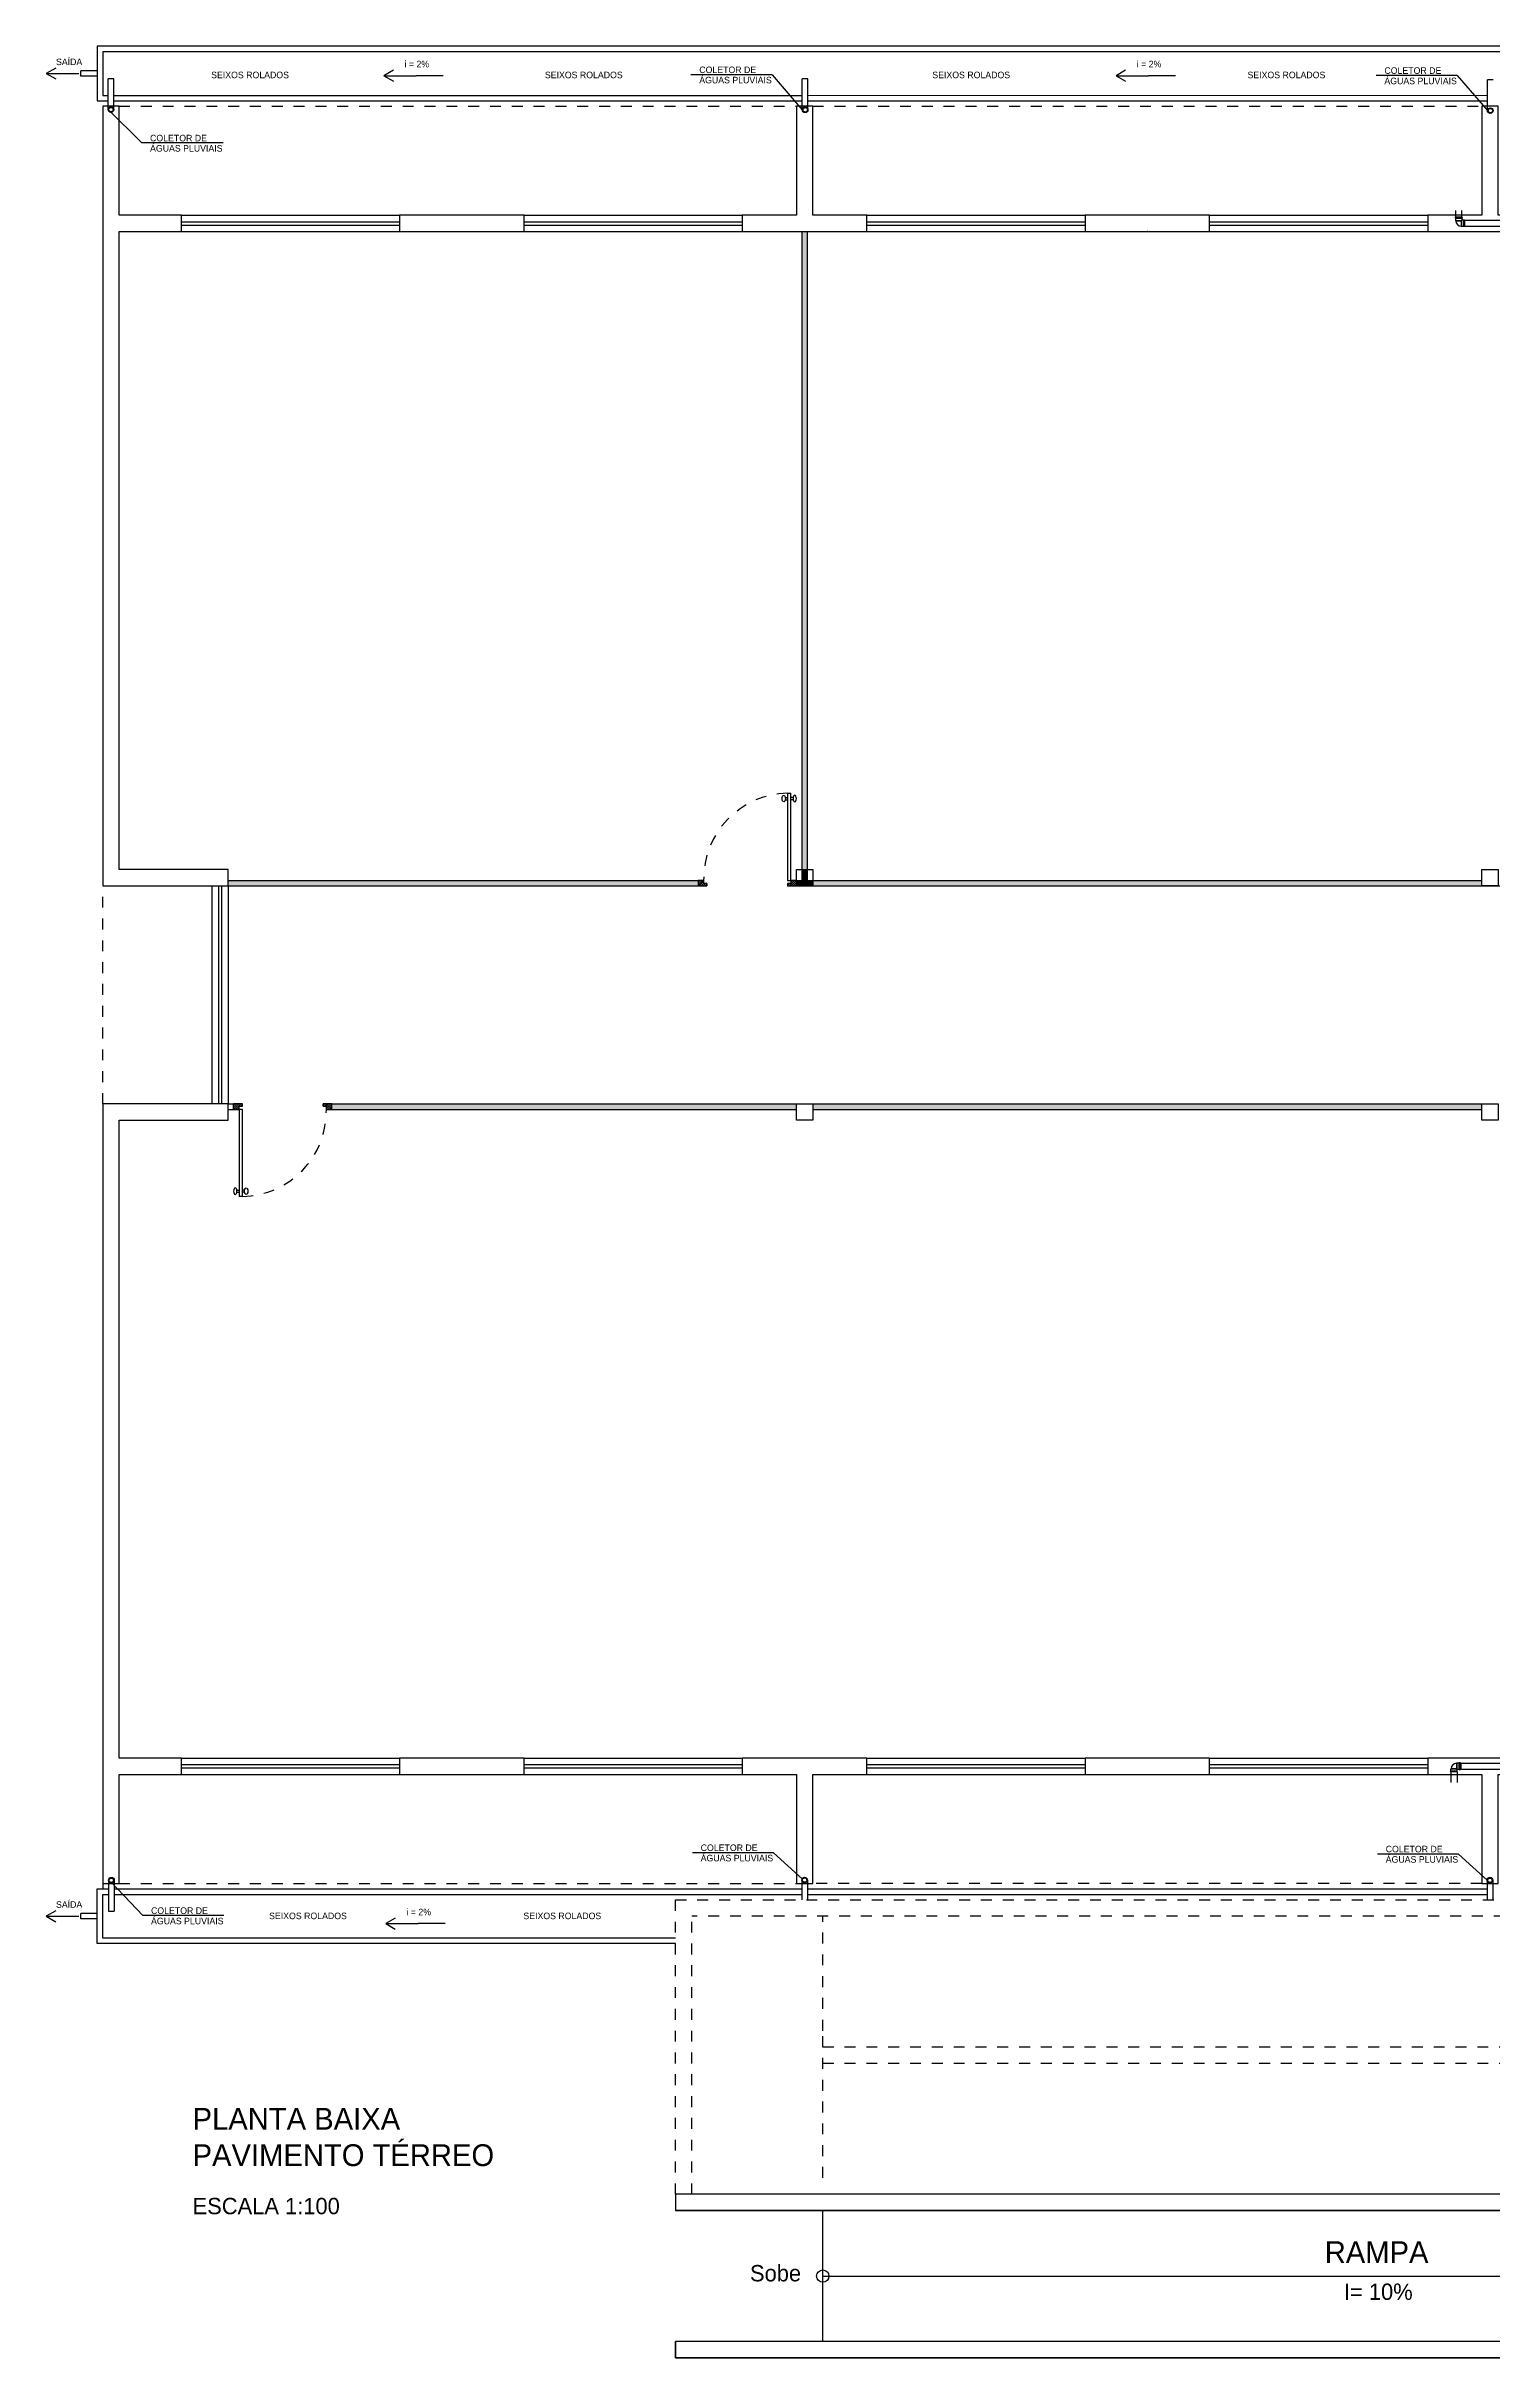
# Model space of a CAD drawing. Header units: millimetres. Extents: x 860.9 to 916.6, y 418 to 464.8.
# Drawn here: x 860.86 to 874.12, y 443.19 to 464.39 of the extents above; entities that cross this region are included whole.
import ezdxf

# ---------------------------------------------------------------- set-up
doc = ezdxf.new("R2010")
doc.units = ezdxf.units.MM
doc.linetypes.add('ACAD_ISO03W100', pattern=[30, 12, -18])
for name, color, linetype in [('can01', 1, 'Continuous'), ('can02', 2, 'Continuous'), ('can03', 3, 'Continuous'), ('COTAS-TEXTOS', 1, 'Continuous'), ('pena 01', 1, 'Continuous'), ('pena01', 1, 'Continuous'), ('pena02', 2, 'Continuous'), ('pena03', 3, 'Continuous'), ('pena04', 4, 'Continuous'), ('TIGRECAD', 1, 'Continuous')]:
    doc.layers.add(name, color=color, linetype=linetype)
doc.styles.get("Standard").update_dxf_attribs({"font": 'ERASLGHT.TTF'})

msp = doc.modelspace()

# ---------------------------------------------------------------- hatches: boundary and pattern name
at = {"layer": 'pena01'}
h = msp.add_hatch(color=256, dxfattribs=at)
h.paths.add_polyline_path([(861.484, 463.805, 1), (861.432, 463.805, 1)])
h.paths.add_polyline_path([(861.438, 463.805, -1), (861.478, 463.805, -1)], flags=16)
h = msp.add_hatch(color=256, dxfattribs=at)
h.paths.add_polyline_path([(867.846, 463.803, 1), (867.794, 463.803, 1)])
h.paths.add_polyline_path([(867.801, 463.803, -1), (867.841, 463.803, -1)], flags=16)
h = msp.add_hatch(color=256, dxfattribs=at)
h.paths.add_polyline_path([(874.126, 463.796, 1), (874.074, 463.796, 1)])
h.paths.add_polyline_path([(874.081, 463.796, -1), (874.121, 463.796, -1)], flags=16)
h = msp.add_hatch(color=256, dxfattribs=at)
h.paths.add_polyline_path([(861.436, 447.566, 1), (861.488, 447.566, 1)])
h.paths.add_polyline_path([(861.481, 447.566, -1), (861.441, 447.566, -1)], flags=16)
h = msp.add_hatch(color=256, dxfattribs=at)
h.paths.add_polyline_path([(867.79, 447.568, 1), (867.841, 447.568, 1)])
h.paths.add_polyline_path([(867.835, 447.568, -1), (867.795, 447.568, -1)], flags=16)
h = msp.add_hatch(color=256, dxfattribs=at)
h.paths.add_polyline_path([(874.123, 447.566, 1), (874.071, 447.566, 1)])
h.paths.add_polyline_path([(874.117, 447.566, -1), (874.077, 447.566, -1)], flags=16)
at = {"layer": 'pena02'}
for points in [[(867.84, 456.836), (867.84, 462.686), (867.79, 462.686), (867.79, 456.836)], [(867.89, 456.686), (867.89, 456.736), (867.84, 456.736), (867.84, 456.836), (867.79, 456.836), (867.79, 456.736), (867.74, 456.736), (867.74, 456.686), (867.79, 456.686)], [(874.023, 456.686), (874.023, 456.736), (867.89, 456.736), (867.89, 456.686)], [(874.023, 454.636), (874.023, 454.686), (867.89, 454.686), (867.89, 454.636)]]:
    msp.add_hatch(color=0, dxfattribs=at).paths.add_polyline_path(points)
h = msp.add_hatch(color=0, dxfattribs=at)
h.paths.add_polyline_path([(867.74, 454.636), (867.74, 454.686), (863.482, 454.686), (863.482, 454.636)])
h.paths.add_polyline_path([(866.84, 456.686), (866.84, 456.736), (862.532, 456.736), (862.532, 456.686)])
h = msp.add_hatch(dxfattribs=at)
h.set_pattern_fill('LINE', color=0, scale=0.004, angle=45, style=0)
h.set_pattern_definition([(225, (2885.739106, 2397.98538), (0.00898025612, -0.00898025612), [])])
h.paths.add_polyline_path([(866.84, 456.736), (866.84, 456.686), (866.92, 456.686), (866.92, 456.706), (866.89, 456.706), (866.89, 456.736)])
h = msp.add_hatch(dxfattribs=at)
h.set_pattern_fill('LINE', color=0, scale=0.004, angle=45, style=0)
h.set_pattern_definition([(225, (2885.539106, 2397.98538), (0.00898025612, -0.00898025612), [])])
h.paths.add_polyline_path([(867.74, 456.736), (867.74, 456.686), (867.66, 456.686), (867.66, 456.706), (867.69, 456.706), (867.69, 456.736)])
h = msp.add_hatch(dxfattribs=at)
h.set_pattern_fill('LINE', color=0, scale=0.004, angle=45, style=0)
h.set_pattern_definition([(45, (-1155.217169, -1486.612615), (-0.00898025612, 0.00898025612), [])])
h.paths.add_polyline_path([(862.582, 454.636), (862.582, 454.686), (862.662, 454.686), (862.662, 454.666), (862.632, 454.666), (862.632, 454.636)])
h = msp.add_hatch(dxfattribs=at)
h.set_pattern_fill('LINE', color=0, scale=0.004, angle=45, style=0)
h.set_pattern_definition([(45, (-1155.417169, -1486.612615), (-0.00898025612, 0.00898025612), [])])
h.paths.add_polyline_path([(863.482, 454.636), (863.482, 454.686), (863.402, 454.686), (863.402, 454.666), (863.432, 454.666), (863.432, 454.636)])

# ---------------------------------------------------------------- linework, layer by layer
at = {"layer": 'can01'}
for p, q in [((864.503, 464.116), (864.256, 464.116)), ((871.214, 464.116), (870.967, 464.116)), ((864.521, 447.168), (864.274, 447.168))]:
    msp.add_line(p, q, dxfattribs=at)
for centre, radius in [((861.458, 463.805), 0.0258), ((861.458, 463.805), 0.02), ((867.82, 463.803), 0.0258), ((867.821, 463.803), 0.02), ((874.1, 463.796), 0.0258), ((874.101, 463.796), 0.02), ((861.462, 447.566), 0.0258), ((861.461, 447.566), 0.02), ((867.816, 447.568), 0.0258), ((867.815, 447.568), 0.02), ((874.097, 447.566), 0.0258), ((874.097, 447.566), 0.02)]:
    msp.add_circle(centre, radius, dxfattribs=at)
at = {"layer": 'can02', "color": 0}
for p, q in [((870.386, 462.686), (871.528, 462.686)), ((867.982, 443.936), (879.682, 443.936)), ((880.432, 443.186), (866.632, 443.186))]:
    msp.add_line(p, q, dxfattribs=at)
for points in [[(861.532, 456.836), (861.532, 462.686), (862.103, 462.686), (862.103, 462.836), (861.532, 462.836), (861.532, 463.836), (861.382, 463.836), (861.382, 456.686), (862.532, 456.686), (862.532, 456.836), (861.532, 456.836)], [(861.382, 454.686), (861.382, 447.536), (861.532, 447.536), (861.532, 448.536), (862.103, 448.536), (862.103, 448.686), (861.532, 448.686), (861.532, 454.536), (861.532, 454.536), (862.532, 454.536), (862.532, 454.686), (861.382, 454.686)]]:
    msp.add_lwpolyline(points, dxfattribs=at)
for points in [[(868.386, 462.686), (868.386, 462.836), (867.89, 462.836), (867.89, 463.836), (867.74, 463.836), (867.74, 462.836), (867.244, 462.836), (867.244, 462.686)], [(880.132, 456.686), (880.132, 456.836), (878.932, 456.836), (878.932, 458.656), (879.462, 458.656), (879.462, 458.806), (878.932, 458.806), (878.932, 458.906), (878.782, 458.906), (878.782, 456.836), (876.172, 456.836), (876.172, 462.686), (876.577, 462.686), (876.577, 462.836), (874.173, 462.836), (874.173, 463.836), (874.023, 463.836), (874.023, 462.836), (873.528, 462.836), (873.528, 462.686), (876.022, 462.686), (876.022, 456.686)], [(865.244, 462.686), (865.244, 462.836), (864.103, 462.836), (864.103, 462.686)], [(871.528, 462.686), (871.528, 462.836), (870.386, 462.836), (870.386, 462.686)], [(865.244, 448.536), (865.244, 448.686), (864.103, 448.686), (864.103, 448.536)], [(867.89, 447.536), (867.89, 448.536), (868.386, 448.536), (868.386, 448.686), (867.244, 448.686), (867.244, 448.536), (867.74, 448.536), (867.74, 447.536)], [(871.528, 448.536), (871.528, 448.686), (870.386, 448.686), (870.386, 448.536)], [(874.173, 447.536), (874.173, 448.536), (874.657, 448.536), (874.657, 448.686), (873.528, 448.686), (873.528, 448.536), (874.023, 448.536), (874.023, 447.536)], [(880.432, 446.036), (879.082, 446.036), (879.082, 445.886), (880.282, 445.886), (880.282, 443.336), (866.632, 443.336), (866.632, 443.186), (880.432, 443.186)], [(879.082, 444.686), (866.632, 444.686), (866.632, 444.536), (879.082, 444.536)]]:
    msp.add_lwpolyline(points, close=True, dxfattribs=at)
msp.add_circle((867.982, 443.936), 0.0562, dxfattribs=at)
at = {"layer": 'can03', "color": 0, "ltscale": 0.2}
for p, q in [((879.082, 444.686), (866.632, 444.686)), ((866.632, 444.686), (866.632, 444.536)), ((879.082, 444.536), (866.632, 444.536)), ((880.282, 443.336), (866.632, 443.336)), ((866.632, 443.186), (866.632, 443.336))]:
    msp.add_line(p, q, dxfattribs=at)
at = {"layer": 'pena 01', "color": 0, "linetype": 'ACAD_ISO03W100', "ltscale": 0.005}
for p, q in [((861.532, 463.836), (867.74, 463.836)), ((867.89, 463.836), (874.023, 463.836)), ((861.382, 454.686), (861.382, 456.686)), ((861.532, 447.536), (867.74, 447.536)), ((874.023, 447.536), (867.89, 447.536)), ((866.632, 447.386), (880.282, 447.386)), ((866.632, 444.686), (866.632, 447.386)), ((880.432, 447.236), (866.782, 447.236)), ((866.782, 444.686), (866.782, 447.236)), ((867.982, 446.186), (867.982, 447.236)), ((867.982, 446.036), (867.982, 446.186)), ((879.082, 446.036), (867.982, 446.036)), ((867.982, 444.836), (867.982, 446.036)), ((879.082, 445.886), (867.982, 445.886))]:
    msp.add_line(p, q, dxfattribs=at)
at = {"layer": 'pena 01', "color": 0, "ltscale": 0.005}
msp.add_line((867.982, 443.336), (867.982, 444.536), dxfattribs=at)
at = {"layer": 'pena 01', "color": 0, "linetype": 'ACAD_ISO03W100', "ltscale": 0.005}
for centre, start, end in [((867.675, 456.751), 91.0947, 181.0947), ((862.647, 454.621), 271.0947, 1.0947)]:
    msp.add_arc(centre, 0.785, start, end, dxfattribs=at)
at = {"layer": 'pena01'}
for p, q in [((880.132, 464.386), (861.332, 464.386)), ((861.332, 464.386), (861.332, 463.886)), ((880.132, 464.336), (861.382, 464.336)), ((861.382, 464.336), (861.382, 463.936)), ((867.518, 464.125), (867.794, 463.803)), ((873.798, 464.117), (874.074, 463.796)), ((861.332, 463.886), (861.432, 463.886)), ((861.382, 463.936), (861.432, 463.936)), ((861.484, 463.936), (867.794, 463.936)), ((861.484, 463.886), (867.794, 463.886)), ((867.846, 463.936), (874.074, 463.938)), ((867.846, 463.886), (874.074, 463.886)), ((861.741, 463.499), (861.432, 463.805)), ((861.382, 447.536), (861.382, 447.486)), ((861.332, 447.486), (861.436, 447.486)), ((861.332, 446.986), (861.332, 447.486)), ((861.382, 447.436), (861.436, 447.436)), ((861.382, 447.036), (861.382, 447.436)), ((861.488, 447.486), (867.789, 447.486)), ((861.488, 447.436), (867.789, 447.436)), ((867.841, 447.486), (874.071, 447.486)), ((867.841, 447.436), (874.071, 447.436)), ((866.632, 446.986), (861.332, 446.986)), ((866.632, 447.036), (861.382, 447.036))]:
    msp.add_line(p, q, dxfattribs=at)
at = {"layer": 'pena01', "color": 0}
for p, q in [((862.103, 462.836), (864.103, 462.836)), ((865.244, 462.836), (867.244, 462.836)), ((868.386, 462.836), (870.386, 462.836)), ((871.528, 462.836), (873.528, 462.836)), ((862.103, 462.686), (864.103, 462.686)), ((865.244, 462.686), (867.244, 462.686)), ((868.386, 462.686), (870.386, 462.686)), ((871.528, 462.686), (873.528, 462.686)), ((862.382, 456.686), (862.382, 454.686)), ((862.382, 456.686), (862.382, 454.686)), ((862.532, 456.686), (862.532, 454.686)), ((862.103, 448.686), (864.103, 448.686)), ((865.244, 448.686), (867.244, 448.686)), ((868.386, 448.686), (870.386, 448.686)), ((871.528, 448.686), (873.528, 448.686)), ((862.103, 448.536), (864.103, 448.536)), ((865.244, 448.536), (867.244, 448.536)), ((868.386, 448.536), (870.386, 448.536)), ((871.528, 448.536), (873.528, 448.536))]:
    msp.add_line(p, q, dxfattribs=at)
at = {"layer": 'pena02'}
for p, q in [((861.332, 464.161), (861.182, 464.161)), ((861.182, 464.111), (861.182, 464.161)), ((861.332, 464.111), (861.182, 464.111)), ((861.484, 464.088), (861.432, 464.088)), ((861.432, 463.805), (861.432, 464.088)), ((861.484, 463.805), (861.484, 464.088)), ((867.846, 464.086), (867.794, 464.086)), ((867.794, 463.803), (867.794, 464.086)), ((867.846, 463.803), (867.846, 464.086)), ((874.126, 464.079), (874.074, 464.079)), ((874.074, 463.796), (874.074, 464.079)), ((861.436, 447.566), (861.436, 447.283)), ((861.488, 447.566), (861.488, 447.283)), ((867.789, 447.568), (867.789, 447.386)), ((867.841, 447.568), (867.841, 447.386)), ((874.071, 447.566), (874.071, 447.386)), ((874.123, 447.566), (874.123, 447.386)), ((861.332, 447.261), (861.182, 447.261)), ((861.182, 447.211), (861.182, 447.261)), ((861.332, 447.211), (861.182, 447.211)), ((861.436, 447.283), (861.488, 447.283))]:
    msp.add_line(p, q, dxfattribs=at)
at = {"layer": 'pena02', "color": 0}
for p, q in [((862.103, 462.776), (864.103, 462.776)), ((862.103, 462.746), (864.103, 462.746)), ((865.244, 462.776), (867.244, 462.776)), ((865.244, 462.746), (867.244, 462.746)), ((867.79, 462.686), (867.79, 456.736)), ((867.84, 462.686), (867.84, 456.736)), ((868.386, 462.776), (870.386, 462.776)), ((868.386, 462.746), (870.386, 462.746)), ((871.528, 462.776), (873.528, 462.776)), ((871.528, 462.746), (873.528, 462.746)), ((867.639, 457.496), (867.66, 457.496)), ((867.66, 457.536), (867.69, 457.536)), ((867.66, 457.536), (867.66, 456.736)), ((867.69, 456.736), (867.69, 457.536)), ((867.711, 457.496), (867.69, 457.496)), ((867.639, 457.476), (867.66, 457.476)), ((867.711, 457.476), (867.69, 457.476)), ((862.442, 456.686), (862.442, 454.686)), ((862.472, 456.686), (862.472, 454.686)), ((862.532, 456.736), (866.84, 456.736)), ((862.532, 456.686), (866.84, 456.686)), ((866.84, 456.736), (866.84, 456.686)), ((866.89, 456.736), (866.84, 456.736)), ((866.84, 456.686), (866.92, 456.686)), ((866.89, 456.736), (866.89, 456.706)), ((866.92, 456.706), (866.89, 456.706)), ((866.92, 456.706), (866.92, 456.686)), ((867.66, 456.736), (867.69, 456.736)), ((867.66, 456.736), (867.79, 456.736)), ((867.66, 456.706), (867.66, 456.686)), ((867.69, 456.706), (867.66, 456.706)), ((867.66, 456.686), (867.79, 456.686)), ((867.69, 456.736), (867.69, 456.686)), ((867.69, 456.736), (867.69, 456.706)), ((867.74, 456.736), (867.69, 456.736)), ((867.79, 456.686), (875.072, 456.686)), ((867.84, 456.736), (874.023, 456.736)), ((862.532, 454.686), (862.582, 454.686)), ((862.532, 454.636), (862.582, 454.636)), ((862.662, 454.686), (862.582, 454.686)), ((862.582, 454.636), (862.582, 454.686)), ((862.662, 454.636), (862.582, 454.636)), ((862.582, 454.636), (862.632, 454.636)), ((862.632, 454.666), (862.662, 454.666)), ((862.632, 454.636), (862.632, 454.666)), ((862.632, 454.636), (862.632, 454.666)), ((862.662, 454.636), (862.632, 454.636)), ((862.632, 454.636), (862.632, 453.836)), ((862.662, 454.666), (862.662, 454.686)), ((862.662, 453.836), (862.662, 454.636)), ((863.482, 454.686), (863.402, 454.686)), ((863.402, 454.666), (863.402, 454.686)), ((863.402, 454.666), (863.432, 454.666)), ((863.432, 454.636), (863.432, 454.666)), ((863.432, 454.636), (863.482, 454.636)), ((863.482, 454.686), (867.74, 454.686)), ((863.482, 454.636), (863.482, 454.686)), ((863.482, 454.636), (867.74, 454.636)), ((867.89, 454.686), (874.023, 454.686)), ((867.89, 454.636), (874.023, 454.636)), ((862.611, 453.896), (862.632, 453.896)), ((862.683, 453.896), (862.662, 453.896)), ((862.611, 453.876), (862.632, 453.876)), ((862.662, 453.836), (862.632, 453.836)), ((862.683, 453.876), (862.662, 453.876)), ((862.103, 448.626), (864.103, 448.626)), ((862.103, 448.596), (864.103, 448.596)), ((865.244, 448.626), (867.244, 448.626)), ((865.244, 448.596), (867.244, 448.596)), ((868.386, 448.626), (870.386, 448.626)), ((868.386, 448.596), (870.386, 448.596)), ((871.528, 448.626), (873.528, 448.626)), ((871.528, 448.596), (873.528, 448.596))]:
    msp.add_line(p, q, dxfattribs=at)
for centre, major_axis in [((867.625, 457.486), (0, 0.03)), ((862.697, 453.886), (0, -0.03))]:
    msp.add_ellipse(centre, major_axis=major_axis, ratio=0.5, dxfattribs=at)
at = {"layer": 'pena02', "color": 0, "extrusion": (0, 0, -1)}
for centre, major_axis in [((867.725, 457.486), (0, 0.03)), ((862.597, 453.886), (0, -0.03))]:
    msp.add_ellipse(centre, major_axis=major_axis, ratio=0.5, dxfattribs=at)
at = {"layer": 'pena03', "color": 0}
msp.add_point((870.957, 462.686), dxfattribs=at)
at = {"layer": 'pena04', "color": 0}
for points in [[(867.74, 456.686), (867.74, 456.836), (867.89, 456.836), (867.89, 456.686)], [(874.023, 456.686), (874.023, 456.836), (874.173, 456.836), (874.173, 456.686)], [(867.74, 454.536), (867.74, 454.686), (867.89, 454.686), (867.89, 454.536)], [(874.023, 454.536), (874.023, 454.686), (874.173, 454.686), (874.173, 454.536)]]:
    msp.add_lwpolyline(points, close=True, dxfattribs=at)
at = {"layer": 'TIGRECAD'}
for p, q in [((860.951, 464.186), (860.865, 464.136)), ((860.865, 464.136), (861.162, 464.136)), ((860.865, 464.136), (860.951, 464.086)), ((864.046, 464.166), (863.959, 464.116)), ((863.959, 464.116), (864.256, 464.116)), ((863.959, 464.116), (864.046, 464.066)), ((867.518, 464.125), (866.774, 464.125)), ((870.757, 464.166), (870.67, 464.116)), ((870.67, 464.116), (870.967, 464.116)), ((870.67, 464.116), (870.757, 464.066)), ((873.798, 464.117), (873.054, 464.117)), ((862.485, 463.499), (861.741, 463.499)), ((873.779, 462.815), (873.779, 462.809)), ((873.78, 462.817), (873.782, 462.817)), ((873.78, 462.808), (873.782, 462.808)), ((873.843, 462.815), (873.781, 462.815)), ((873.781, 462.809), (873.843, 462.809)), ((873.783, 462.822), (873.783, 462.818)), ((873.783, 462.822), (873.841, 462.822)), ((873.841, 462.817), (873.783, 462.817)), ((873.841, 462.808), (873.783, 462.808)), ((873.783, 462.806), (873.783, 462.788)), ((873.784, 462.822), (873.784, 462.881)), ((873.84, 462.822), (873.84, 462.881)), ((873.841, 462.822), (873.841, 462.818)), ((873.843, 462.817), (873.841, 462.817)), ((873.841, 462.806), (873.841, 462.79)), ((873.843, 462.808), (873.842, 462.808)), ((873.844, 462.815), (873.844, 462.809)), ((873.783, 462.788), (873.838, 462.788)), ((873.783, 462.788), (873.785, 462.786)), ((873.785, 462.786), (873.835, 462.786)), ((873.785, 462.786), (873.785, 462.786)), ((873.837, 462.787), (873.835, 462.786)), ((873.835, 462.786), (873.835, 462.735)), ((873.837, 462.733), (873.835, 462.735)), ((873.837, 462.787), (873.841, 462.79)), ((873.837, 462.733), (873.837, 462.787)), ((873.856, 462.733), (873.837, 462.733)), ((873.856, 462.79), (873.841, 462.79)), ((873.857, 462.791), (873.856, 462.79)), ((873.856, 462.79), (873.856, 462.733)), ((873.857, 462.732), (873.856, 462.733)), ((873.863, 462.791), (873.857, 462.791)), ((873.857, 462.791), (873.857, 462.732)), ((873.863, 462.732), (873.857, 462.732)), ((873.863, 462.791), (873.863, 462.732)), ((877.996, 462.789), (873.863, 462.789)), ((877.996, 462.734), (873.863, 462.734)), ((873.794, 448.64), (873.792, 448.638)), ((873.792, 448.638), (873.792, 448.638)), ((873.792, 448.638), (873.792, 448.588)), ((873.813, 448.64), (873.794, 448.64)), ((873.794, 448.64), (873.794, 448.585)), ((873.814, 448.643), (873.814, 448.641)), ((873.814, 448.583), (873.814, 448.64)), ((873.822, 448.644), (873.815, 448.644)), ((873.815, 448.643), (873.815, 448.58)), ((873.822, 448.58), (873.822, 448.643)), ((873.823, 448.643), (873.823, 448.641)), ((873.824, 448.583), (873.824, 448.64)), ((873.829, 448.64), (873.825, 448.64)), ((873.829, 448.64), (873.829, 448.583)), ((873.829, 448.639), (879.97, 448.639)), ((873.738, 448.566), (873.739, 448.567)), ((873.797, 448.566), (873.738, 448.566)), ((873.738, 448.561), (873.738, 448.566)), ((873.797, 448.561), (873.738, 448.561)), ((873.739, 448.587), (873.741, 448.588)), ((873.739, 448.567), (873.739, 448.587)), ((873.739, 448.587), (873.793, 448.587)), ((873.796, 448.567), (873.739, 448.567)), ((873.739, 448.561), (873.739, 448.463)), ((873.792, 448.588), (873.741, 448.588)), ((873.793, 448.587), (873.792, 448.588)), ((873.793, 448.587), (873.796, 448.583)), ((873.813, 448.583), (873.796, 448.583)), ((873.796, 448.567), (873.796, 448.583)), ((873.797, 448.566), (873.796, 448.567)), ((873.796, 448.561), (873.796, 448.463)), ((873.797, 448.561), (873.797, 448.566)), ((873.814, 448.58), (873.814, 448.582)), ((873.822, 448.579), (873.815, 448.579)), ((873.823, 448.58), (873.823, 448.582)), ((873.829, 448.583), (873.825, 448.583)), ((873.829, 448.584), (879.97, 448.584)), ((867.531, 447.818), (866.787, 447.818)), ((867.531, 447.818), (867.792, 447.578)), ((873.81, 447.806), (873.067, 447.806)), ((873.81, 447.806), (874.071, 447.566)), ((861.749, 447.242), (861.463, 447.546)), ((860.951, 447.286), (860.865, 447.236)), ((860.865, 447.236), (861.162, 447.236)), ((860.865, 447.236), (860.951, 447.186)), ((862.493, 447.242), (861.749, 447.242)), ((864.063, 447.218), (863.977, 447.168)), ((863.977, 447.168), (864.274, 447.168)), ((863.977, 447.168), (864.063, 447.118))]:
    msp.add_line(p, q, dxfattribs=at)
for centre, radius, start, end in [((873.781, 462.815), 0.0013, 105, 180), ((873.781, 462.809), 0.0013, 180, 265), ((873.782, 462.818), 0.0013, 285, 0), ((873.782, 462.806), 0.0013, 0, 85), ((873.842, 462.818), 0.0013, 180, 255), ((873.842, 462.806), 0.0013, 95, 180), ((873.843, 462.815), 0.0013, 0, 75), ((873.843, 462.809), 0.0013, 275, 0), ((873.836, 462.786), 0.0512, 180, 268.5267), ((873.792, 448.587), 0.0512, 90, 178.5267), ((873.813, 448.641), 0.0013, 270, 355), ((873.815, 448.643), 0.0013, 90, 175), ((873.822, 448.643), 0.0013, 15, 90), ((873.825, 448.641), 0.0013, 195, 270), ((873.813, 448.581), 0.0013, 5, 90), ((873.815, 448.58), 0.0013, 185, 270), ((873.822, 448.58), 0.0013, 270, 345), ((873.825, 448.581), 0.0013, 90, 165)]:
    msp.add_arc(centre, radius, start, end, dxfattribs=at)

# ---------------------------------------------------------------- texts
at = {"layer": 'COTAS-TEXTOS', "color": 1}
for s, p in [('SAÍDA', (860.954, 464.213)), ('SEIXOS ROLADOS', (862.376, 464.093)), ('i = 2%', (864.149, 464.193)), ('SEIXOS ROLADOS', (865.435, 464.093)), ('ÁGUAS PLUVIAIS', (866.85, 464.046)), ('COLETOR DE', (866.85, 464.14)), ('SEIXOS ROLADOS', (868.986, 464.093)), ('i = 2%', (870.86, 464.193)), ('SEIXOS ROLADOS', (871.875, 464.093)), ('ÁGUAS PLUVIAIS', (873.13, 464.038)), ('COLETOR DE', (873.13, 464.133)), ('ÁGUAS PLUVIAIS', (861.816, 463.42)), ('COLETOR DE', (861.816, 463.514)), ('ÁGUAS PLUVIAIS', (866.863, 447.739)), ('COLETOR DE', (866.863, 447.834)), ('ÁGUAS PLUVIAIS', (873.142, 447.727)), ('COLETOR DE', (873.142, 447.822)), ('SAÍDA', (860.954, 447.313)), ('ÁGUAS PLUVIAIS', (861.825, 447.162)), ('COLETOR DE', (861.825, 447.257)), ('SEIXOS ROLADOS', (862.907, 447.209)), ('i = 2%', (864.166, 447.245)), ('SEIXOS ROLADOS', (865.238, 447.209))]:
    msp.add_text(s, height=0.06, dxfattribs=at).set_placement(p)
at = {"layer": 'pena02', "color": 0, "char_height": 0.2, "width": 11.6204, "attachment_point": 1}
for s, insert in [('{\\fEras Demi ITC|b0|i0|c0|p34;PLANTA BAIXA\\PPAVIMENTO TÉRREO}', (862.206, 445.478)), ('{\\fEras Demi ITC|b0|i0|c0|p34;\\H0.75x;ESCALA 1:100}', (862.206, 444.653)), ('{\\fEras Demi ITC|b0|i0|c0|p34;RAMPA}', (872.583, 444.255)), ('{\\fEras Demi ITC|b0|i0|c0|p34;\\H0.75x;Sobe}', (867.315, 444.037)), ('{\\fEras Demi ITC|b0|i0|c0|p34;\\H0.75x;I= 10%}', (872.759, 443.867))]:
    msp.add_mtext(s, dxfattribs=dict(at, insert=insert))

doc.saveas('drawing.dxf')
